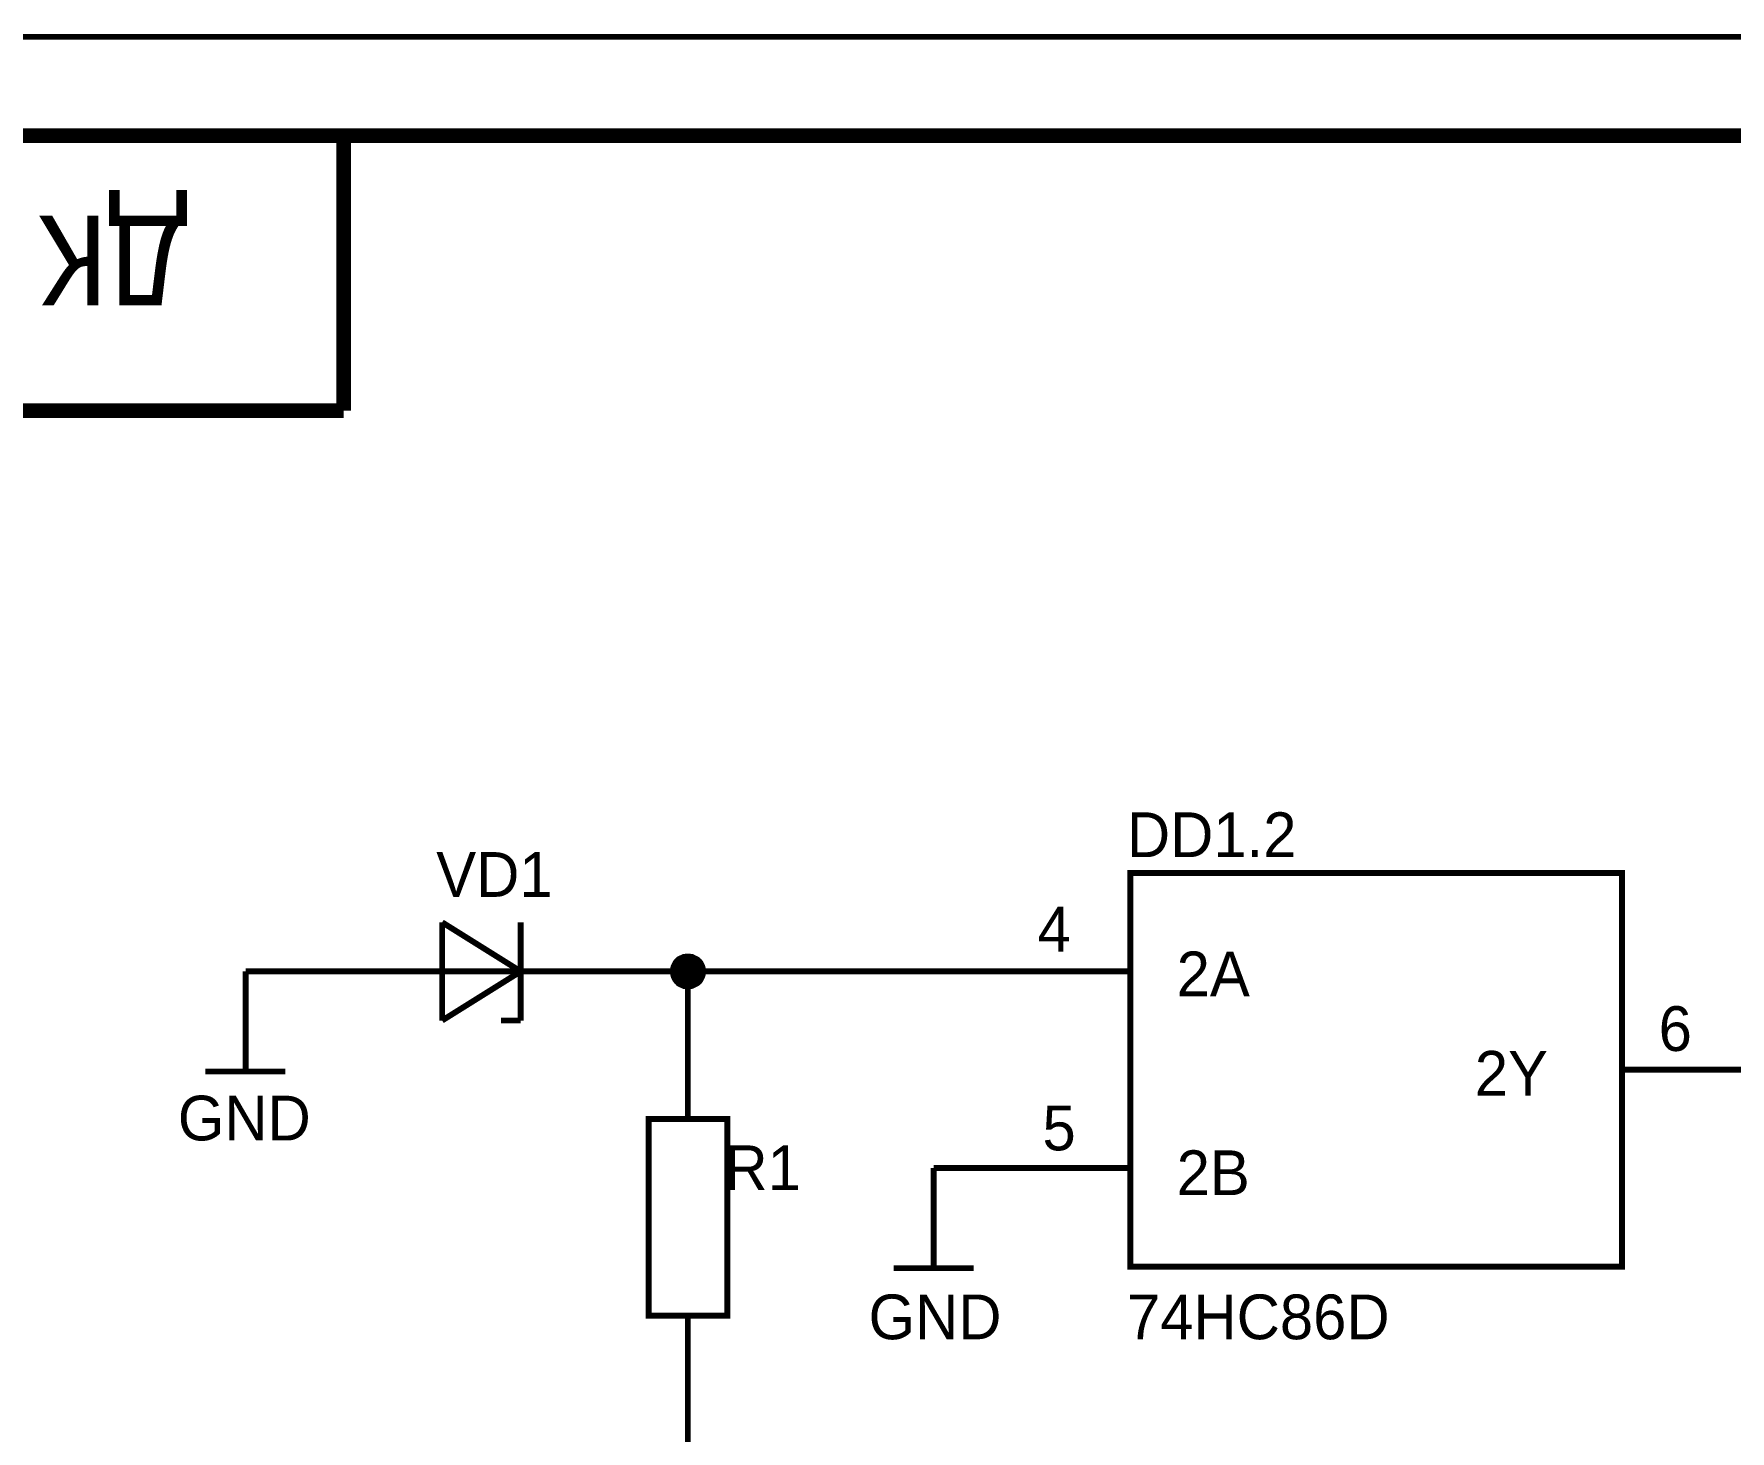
# Model space of a CAD drawing. Header units: millimetres. Extents: x 0 to 594, y 0 to 420.
# Drawn here: x 74.3 to 160.5, y 349.1 to 420.1 of the extents above; entities that cross this region are included whole.
import ezdxf

# ---------------------------------------------------------------- set-up
doc = ezdxf.new("R2010")
doc.units = ezdxf.units.MM
doc.layers.add('Sheet', color=255, linetype='Continuous')

msp = doc.modelspace()

# ---------------------------------------------------------------- linework, layer by layer
at = {"layer": 'Sheet'}
for points, const_width in [([(0.063, 420), (593.968, 420), (593.968, 0), (0.063, 0), (0.063, 420)], 0.3), ([(0.063, 420), (593.968, 420), (593.968, 0), (0.063, 0), (0.063, 420)], 0.3), ([(0.063, 420), (0.063, 0), (593.968, 0), (593.968, 420), (0.063, 420), (0.063, 420)], 0.0991), ([(0.063, 420), (0.063, 0), (593.968, 0), (593.968, 420), (0.063, 420), (0.063, 420)], 0.0991), ([(130.04, 377.498), (155.038, 377.498), (155.038, 357.486), (130.04, 357.486), (130.04, 377.498)], 0.3), ([(105.548, 364.989), (109.543, 364.989), (109.543, 354.991), (105.548, 354.991), (105.548, 364.989)], 0.3)]:
    msp.add_lwpolyline(points, close=True, dxfattribs=dict(at, const_width=const_width))
for points, const_width in [([(20.055, 414.977), (588.947, 414.977)], 0.749), ([(90.041, 401), (90.041, 414.993)], 0.749), ([(20.055, 401), (90.041, 401)], 0.749), ([(95.047, 374.986), (95.047, 369.995)], 0.3), ([(95.047, 374.986), (99.042, 372.491)], 0.3), ([(99.042, 374.986), (99.042, 369.995)], 0.3), ([(85.051, 372.491), (85.051, 367.405)], 0.3), ([(90.041, 372.491), (85.051, 372.491)], 0.3), ([(95.047, 372.491), (90.041, 372.491)], 0.3), ([(95.047, 372.491), (97.542, 372.491)], 0.3), ([(95.047, 369.995), (99.042, 372.491)], 0.3), ([(97.542, 372.491), (99.042, 372.491)], 0.3), ([(99.042, 372.491), (104.048, 372.491)], 0.3), ([(104.048, 372.491), (107.538, 372.491), (125.034, 372.491)], 0.3), ([(106.78, 372.491), (106.78, 372.538), (106.78, 372.57), (106.796, 372.602), (106.796, 372.649), (106.811, 372.681), (106.811, 372.712), (106.827, 372.759), (106.843, 372.791), (106.859, 372.823), (106.875, 372.854), (106.89, 372.886), (106.906, 372.917), (106.938, 372.949), (106.953, 372.981), (106.985, 372.996), (107.001, 373.028), (107.032, 373.06), (107.064, 373.075), (107.08, 373.107), (107.111, 373.123), (107.143, 373.139), (107.175, 373.154), (107.206, 373.17), (107.254, 373.186), (107.285, 373.202), (107.317, 373.218), (107.348, 373.233), (107.38, 373.233), (107.427, 373.233), (107.459, 373.249), (107.506, 373.249), (107.538, 373.249)], 0.3), ([(106.78, 372.491), (106.78, 372.538), (106.78, 372.57), (106.796, 372.602), (106.796, 372.649), (106.811, 372.681), (106.811, 372.712), (106.827, 372.759), (106.843, 372.791), (106.859, 372.823), (106.875, 372.854), (106.89, 372.886), (106.906, 372.917), (106.938, 372.949), (106.953, 372.981), (106.985, 372.996), (107.001, 373.028), (107.032, 373.06), (107.064, 373.075), (107.08, 373.107), (107.111, 373.123), (107.143, 373.139), (107.175, 373.154), (107.206, 373.17), (107.254, 373.186), (107.285, 373.202), (107.317, 373.218), (107.348, 373.233), (107.38, 373.233), (107.427, 373.233), (107.459, 373.249), (107.506, 373.249), (107.538, 373.249)], 0.3), ([(106.78, 372.491), (106.78, 372.538), (106.78, 372.57), (106.796, 372.602), (106.796, 372.649), (106.811, 372.681), (106.811, 372.712), (106.827, 372.759), (106.843, 372.791), (106.859, 372.823), (106.875, 372.854), (106.89, 372.886), (106.906, 372.917), (106.938, 372.949), (106.953, 372.981), (106.985, 372.996), (107.001, 373.028), (107.032, 373.06), (107.064, 373.075), (107.08, 373.107), (107.111, 373.123), (107.143, 373.139), (107.175, 373.154), (107.206, 373.17), (107.254, 373.186), (107.285, 373.202), (107.317, 373.218), (107.348, 373.233), (107.38, 373.233), (107.427, 373.233), (107.459, 373.249), (107.506, 373.249), (107.538, 373.249)], 0.3), ([(106.78, 372.491), (106.78, 372.538), (106.78, 372.57), (106.796, 372.602), (106.796, 372.649), (106.811, 372.681), (106.811, 372.712), (106.827, 372.759), (106.843, 372.791), (106.859, 372.823), (106.875, 372.854), (106.89, 372.886), (106.906, 372.917), (106.938, 372.949), (106.953, 372.981), (106.985, 372.996), (107.001, 373.028), (107.032, 373.06), (107.064, 373.075), (107.08, 373.107), (107.111, 373.123), (107.143, 373.139), (107.175, 373.154), (107.206, 373.17), (107.254, 373.186), (107.285, 373.202), (107.317, 373.218), (107.348, 373.233), (107.38, 373.233), (107.427, 373.233), (107.459, 373.249), (107.506, 373.249), (107.538, 373.249)], 0.3), ([(107.538, 371.733), (107.506, 371.733), (107.459, 371.733), (107.427, 371.749), (107.38, 371.749), (107.348, 371.749), (107.317, 371.764), (107.285, 371.78), (107.254, 371.796), (107.206, 371.812), (107.175, 371.828), (107.143, 371.843), (107.111, 371.859), (107.08, 371.875), (107.064, 371.907), (107.032, 371.922), (107.001, 371.954), (106.985, 371.986), (106.953, 372.001), (106.938, 372.033), (106.906, 372.065), (106.89, 372.096), (106.875, 372.128), (106.859, 372.159), (106.843, 372.191), (106.827, 372.222), (106.811, 372.27), (106.811, 372.301), (106.796, 372.333), (106.796, 372.38), (106.78, 372.412), (106.78, 372.444), (106.78, 372.491)], 0.3), ([(106.78, 372.491), (106.78, 372.491)], 0.3), ([(107.538, 371.733), (107.506, 371.733), (107.459, 371.733), (107.427, 371.749), (107.38, 371.749), (107.348, 371.749), (107.317, 371.764), (107.285, 371.78), (107.254, 371.796), (107.206, 371.812), (107.175, 371.828), (107.143, 371.843), (107.111, 371.859), (107.08, 371.875), (107.064, 371.907), (107.032, 371.922), (107.001, 371.954), (106.985, 371.986), (106.953, 372.001), (106.938, 372.033), (106.906, 372.065), (106.89, 372.096), (106.875, 372.128), (106.859, 372.159), (106.843, 372.191), (106.827, 372.222), (106.811, 372.27), (106.811, 372.301), (106.796, 372.333), (106.796, 372.38), (106.78, 372.412), (106.78, 372.444), (106.78, 372.491)], 0.3), ([(106.78, 372.491), (106.78, 372.491)], 0.3), ([(107.538, 371.733), (107.506, 371.733), (107.459, 371.733), (107.427, 371.749), (107.38, 371.749), (107.348, 371.749), (107.317, 371.764), (107.285, 371.78), (107.254, 371.796), (107.206, 371.812), (107.175, 371.828), (107.143, 371.843), (107.111, 371.859), (107.08, 371.875), (107.064, 371.907), (107.032, 371.922), (107.001, 371.954), (106.985, 371.986), (106.953, 372.001), (106.938, 372.033), (106.906, 372.065), (106.89, 372.096), (106.875, 372.128), (106.859, 372.159), (106.843, 372.191), (106.827, 372.222), (106.811, 372.27), (106.811, 372.301), (106.796, 372.333), (106.796, 372.38), (106.78, 372.412), (106.78, 372.444), (106.78, 372.491)], 0.3), ([(106.78, 372.491), (106.78, 372.491)], 0.3), ([(107.538, 371.733), (107.506, 371.733), (107.459, 371.733), (107.427, 371.749), (107.38, 371.749), (107.348, 371.749), (107.317, 371.764), (107.285, 371.78), (107.254, 371.796), (107.206, 371.812), (107.175, 371.828), (107.143, 371.843), (107.111, 371.859), (107.08, 371.875), (107.064, 371.907), (107.032, 371.922), (107.001, 371.954), (106.985, 371.986), (106.953, 372.001), (106.938, 372.033), (106.906, 372.065), (106.89, 372.096), (106.875, 372.128), (106.859, 372.159), (106.843, 372.191), (106.827, 372.222), (106.811, 372.27), (106.811, 372.301), (106.796, 372.333), (106.796, 372.38), (106.78, 372.412), (106.78, 372.444), (106.78, 372.491)], 0.3), ([(106.78, 372.491), (106.78, 372.491)], 0.3), ([(106.78, 372.491), (106.78, 372.538), (106.78, 372.57), (106.796, 372.602), (106.796, 372.649), (106.811, 372.681), (106.811, 372.712), (106.827, 372.759), (106.843, 372.791), (106.859, 372.823), (106.875, 372.854), (106.89, 372.886), (106.906, 372.917), (106.938, 372.949), (106.953, 372.981), (106.985, 372.996), (107.001, 373.028), (107.032, 373.06), (107.064, 373.075), (107.08, 373.107), (107.111, 373.123), (107.143, 373.139), (107.175, 373.154), (107.206, 373.17), (107.254, 373.186), (107.285, 373.202), (107.317, 373.218), (107.348, 373.233), (107.38, 373.233), (107.427, 373.233), (107.459, 373.249), (107.506, 373.249), (107.538, 373.249)], 0.0991), ([(106.78, 372.491), (106.78, 372.538), (106.78, 372.57), (106.796, 372.602), (106.796, 372.649), (106.811, 372.681), (106.811, 372.712), (106.827, 372.759), (106.843, 372.791), (106.859, 372.823), (106.875, 372.854), (106.89, 372.886), (106.906, 372.917), (106.938, 372.949), (106.953, 372.981), (106.985, 372.996), (107.001, 373.028), (107.032, 373.06), (107.064, 373.075), (107.08, 373.107), (107.111, 373.123), (107.143, 373.139), (107.175, 373.154), (107.206, 373.17), (107.254, 373.186), (107.285, 373.202), (107.317, 373.218), (107.348, 373.233), (107.38, 373.233), (107.427, 373.233), (107.459, 373.249), (107.506, 373.249), (107.538, 373.249)], 0.0991), ([(106.78, 372.491), (106.78, 372.538), (106.78, 372.57), (106.796, 372.602), (106.796, 372.649), (106.811, 372.681), (106.811, 372.712), (106.827, 372.759), (106.843, 372.791), (106.859, 372.823), (106.875, 372.854), (106.89, 372.886), (106.906, 372.917), (106.938, 372.949), (106.953, 372.981), (106.985, 372.996), (107.001, 373.028), (107.032, 373.06), (107.064, 373.075), (107.08, 373.107), (107.111, 373.123), (107.143, 373.139), (107.175, 373.154), (107.206, 373.17), (107.254, 373.186), (107.285, 373.202), (107.317, 373.218), (107.348, 373.233), (107.38, 373.233), (107.427, 373.233), (107.459, 373.249), (107.506, 373.249), (107.538, 373.249)], 0.0991), ([(106.78, 372.491), (106.78, 372.538), (106.78, 372.57), (106.796, 372.602), (106.796, 372.649), (106.811, 372.681), (106.811, 372.712), (106.827, 372.759), (106.843, 372.791), (106.859, 372.823), (106.875, 372.854), (106.89, 372.886), (106.906, 372.917), (106.938, 372.949), (106.953, 372.981), (106.985, 372.996), (107.001, 373.028), (107.032, 373.06), (107.064, 373.075), (107.08, 373.107), (107.111, 373.123), (107.143, 373.139), (107.175, 373.154), (107.206, 373.17), (107.254, 373.186), (107.285, 373.202), (107.317, 373.218), (107.348, 373.233), (107.38, 373.233), (107.427, 373.233), (107.459, 373.249), (107.506, 373.249), (107.538, 373.249)], 0.0991), ([(107.538, 373.249), (107.538, 373.249)], 0.3), ([(107.538, 373.249), (107.585, 373.249), (107.617, 373.249), (107.648, 373.233), (107.696, 373.233), (107.727, 373.233), (107.775, 373.218), (107.806, 373.202), (107.838, 373.186), (107.869, 373.17), (107.901, 373.154), (107.933, 373.139), (107.964, 373.123), (107.996, 373.107), (108.027, 373.075), (108.059, 373.06), (108.09, 373.028), (108.106, 372.996), (108.138, 372.981), (108.154, 372.949), (108.185, 372.917), (108.201, 372.886), (108.217, 372.854), (108.233, 372.823), (108.248, 372.791), (108.264, 372.759), (108.28, 372.712), (108.28, 372.681), (108.296, 372.649), (108.296, 372.602), (108.312, 372.57), (108.312, 372.538), (108.312, 372.491)], 0.3), ([(107.538, 373.249), (107.538, 373.249)], 0.3), ([(107.538, 373.249), (107.585, 373.249), (107.617, 373.249), (107.648, 373.233), (107.696, 373.233), (107.727, 373.233), (107.775, 373.218), (107.806, 373.202), (107.838, 373.186), (107.869, 373.17), (107.901, 373.154), (107.933, 373.139), (107.964, 373.123), (107.996, 373.107), (108.027, 373.075), (108.059, 373.06), (108.09, 373.028), (108.106, 372.996), (108.138, 372.981), (108.154, 372.949), (108.185, 372.917), (108.201, 372.886), (108.217, 372.854), (108.233, 372.823), (108.248, 372.791), (108.264, 372.759), (108.28, 372.712), (108.28, 372.681), (108.296, 372.649), (108.296, 372.602), (108.312, 372.57), (108.312, 372.538), (108.312, 372.491)], 0.3), ([(107.538, 373.249), (107.538, 373.249)], 0.3), ([(107.538, 373.249), (107.585, 373.249), (107.617, 373.249), (107.648, 373.233), (107.696, 373.233), (107.727, 373.233), (107.775, 373.218), (107.806, 373.202), (107.838, 373.186), (107.869, 373.17), (107.901, 373.154), (107.933, 373.139), (107.964, 373.123), (107.996, 373.107), (108.027, 373.075), (108.059, 373.06), (108.09, 373.028), (108.106, 372.996), (108.138, 372.981), (108.154, 372.949), (108.185, 372.917), (108.201, 372.886), (108.217, 372.854), (108.233, 372.823), (108.248, 372.791), (108.264, 372.759), (108.28, 372.712), (108.28, 372.681), (108.296, 372.649), (108.296, 372.602), (108.312, 372.57), (108.312, 372.538), (108.312, 372.491)], 0.3), ([(107.538, 373.249), (107.538, 373.249)], 0.3), ([(107.538, 373.249), (107.585, 373.249), (107.617, 373.249), (107.648, 373.233), (107.696, 373.233), (107.727, 373.233), (107.775, 373.218), (107.806, 373.202), (107.838, 373.186), (107.869, 373.17), (107.901, 373.154), (107.933, 373.139), (107.964, 373.123), (107.996, 373.107), (108.027, 373.075), (108.059, 373.06), (108.09, 373.028), (108.106, 372.996), (108.138, 372.981), (108.154, 372.949), (108.185, 372.917), (108.201, 372.886), (108.217, 372.854), (108.233, 372.823), (108.248, 372.791), (108.264, 372.759), (108.28, 372.712), (108.28, 372.681), (108.296, 372.649), (108.296, 372.602), (108.312, 372.57), (108.312, 372.538), (108.312, 372.491)], 0.3), ([(108.312, 372.491), (108.312, 372.444), (108.312, 372.412), (108.296, 372.38), (108.296, 372.333), (108.28, 372.301), (108.28, 372.27), (108.264, 372.222), (108.248, 372.191), (108.233, 372.159), (108.217, 372.128), (108.201, 372.096), (108.185, 372.065), (108.154, 372.033), (108.138, 372.001), (108.106, 371.986), (108.09, 371.954), (108.059, 371.922), (108.027, 371.907), (107.996, 371.875), (107.964, 371.859), (107.933, 371.843), (107.901, 371.828), (107.869, 371.812), (107.838, 371.796), (107.806, 371.78), (107.775, 371.764), (107.727, 371.749), (107.696, 371.749), (107.648, 371.749), (107.617, 371.733), (107.585, 371.733), (107.538, 371.733)], 0.3), ([(107.538, 369.995), (107.538, 372.491)], 0.3), ([(108.312, 372.491), (108.312, 372.444), (108.312, 372.412), (108.296, 372.38), (108.296, 372.333), (108.28, 372.301), (108.28, 372.27), (108.264, 372.222), (108.248, 372.191), (108.233, 372.159), (108.217, 372.128), (108.201, 372.096), (108.185, 372.065), (108.154, 372.033), (108.138, 372.001), (108.106, 371.986), (108.09, 371.954), (108.059, 371.922), (108.027, 371.907), (107.996, 371.875), (107.964, 371.859), (107.933, 371.843), (107.901, 371.828), (107.869, 371.812), (107.838, 371.796), (107.806, 371.78), (107.775, 371.764), (107.727, 371.749), (107.696, 371.749), (107.648, 371.749), (107.617, 371.733), (107.585, 371.733), (107.538, 371.733)], 0.3), ([(108.312, 372.491), (108.312, 372.444), (108.312, 372.412), (108.296, 372.38), (108.296, 372.333), (108.28, 372.301), (108.28, 372.27), (108.264, 372.222), (108.248, 372.191), (108.233, 372.159), (108.217, 372.128), (108.201, 372.096), (108.185, 372.065), (108.154, 372.033), (108.138, 372.001), (108.106, 371.986), (108.09, 371.954), (108.059, 371.922), (108.027, 371.907), (107.996, 371.875), (107.964, 371.859), (107.933, 371.843), (107.901, 371.828), (107.869, 371.812), (107.838, 371.796), (107.806, 371.78), (107.775, 371.764), (107.727, 371.749), (107.696, 371.749), (107.648, 371.749), (107.617, 371.733), (107.585, 371.733), (107.538, 371.733)], 0.3), ([(108.312, 372.491), (108.312, 372.444), (108.312, 372.412), (108.296, 372.38), (108.296, 372.333), (108.28, 372.301), (108.28, 372.27), (108.264, 372.222), (108.248, 372.191), (108.233, 372.159), (108.217, 372.128), (108.201, 372.096), (108.185, 372.065), (108.154, 372.033), (108.138, 372.001), (108.106, 371.986), (108.09, 371.954), (108.059, 371.922), (108.027, 371.907), (107.996, 371.875), (107.964, 371.859), (107.933, 371.843), (107.901, 371.828), (107.869, 371.812), (107.838, 371.796), (107.806, 371.78), (107.775, 371.764), (107.727, 371.749), (107.696, 371.749), (107.648, 371.749), (107.617, 371.733), (107.585, 371.733), (107.538, 371.733)], 0.3), ([(107.538, 373.249), (107.538, 373.249)], 0.0991), ([(107.538, 373.249), (107.585, 373.249), (107.617, 373.249), (107.648, 373.233), (107.696, 373.233), (107.727, 373.233), (107.775, 373.218), (107.806, 373.202), (107.838, 373.186), (107.869, 373.17), (107.901, 373.154), (107.933, 373.139), (107.964, 373.123), (107.996, 373.107), (108.027, 373.075), (108.059, 373.06), (108.09, 373.028), (108.106, 372.996), (108.138, 372.981), (108.154, 372.949), (108.185, 372.917), (108.201, 372.886), (108.217, 372.854), (108.233, 372.823), (108.248, 372.791), (108.264, 372.759), (108.28, 372.712), (108.28, 372.681), (108.296, 372.649), (108.296, 372.602), (108.312, 372.57), (108.312, 372.538), (108.312, 372.491)], 0.0991), ([(107.538, 373.249), (107.538, 373.249)], 0.0991), ([(107.538, 373.249), (107.585, 373.249), (107.617, 373.249), (107.648, 373.233), (107.696, 373.233), (107.727, 373.233), (107.775, 373.218), (107.806, 373.202), (107.838, 373.186), (107.869, 373.17), (107.901, 373.154), (107.933, 373.139), (107.964, 373.123), (107.996, 373.107), (108.027, 373.075), (108.059, 373.06), (108.09, 373.028), (108.106, 372.996), (108.138, 372.981), (108.154, 372.949), (108.185, 372.917), (108.201, 372.886), (108.217, 372.854), (108.233, 372.823), (108.248, 372.791), (108.264, 372.759), (108.28, 372.712), (108.28, 372.681), (108.296, 372.649), (108.296, 372.602), (108.312, 372.57), (108.312, 372.538), (108.312, 372.491)], 0.0991), ([(107.538, 373.249), (107.538, 373.249)], 0.0991), ([(107.538, 373.249), (107.585, 373.249), (107.617, 373.249), (107.648, 373.233), (107.696, 373.233), (107.727, 373.233), (107.775, 373.218), (107.806, 373.202), (107.838, 373.186), (107.869, 373.17), (107.901, 373.154), (107.933, 373.139), (107.964, 373.123), (107.996, 373.107), (108.027, 373.075), (108.059, 373.06), (108.09, 373.028), (108.106, 372.996), (108.138, 372.981), (108.154, 372.949), (108.185, 372.917), (108.201, 372.886), (108.217, 372.854), (108.233, 372.823), (108.248, 372.791), (108.264, 372.759), (108.28, 372.712), (108.28, 372.681), (108.296, 372.649), (108.296, 372.602), (108.312, 372.57), (108.312, 372.538), (108.312, 372.491)], 0.0991), ([(107.538, 373.249), (107.538, 373.249)], 0.0991), ([(107.538, 373.249), (107.585, 373.249), (107.617, 373.249), (107.648, 373.233), (107.696, 373.233), (107.727, 373.233), (107.775, 373.218), (107.806, 373.202), (107.838, 373.186), (107.869, 373.17), (107.901, 373.154), (107.933, 373.139), (107.964, 373.123), (107.996, 373.107), (108.027, 373.075), (108.059, 373.06), (108.09, 373.028), (108.106, 372.996), (108.138, 372.981), (108.154, 372.949), (108.185, 372.917), (108.201, 372.886), (108.217, 372.854), (108.233, 372.823), (108.248, 372.791), (108.264, 372.759), (108.28, 372.712), (108.28, 372.681), (108.296, 372.649), (108.296, 372.602), (108.312, 372.57), (108.312, 372.538), (108.312, 372.491)], 0.0991), ([(108.312, 372.491), (108.312, 372.491), (108.312, 372.491), (108.312, 372.491), (108.312, 372.491), (108.312, 372.491), (108.312, 372.491), (108.312, 372.491), (108.312, 372.491), (108.312, 372.491), (108.312, 372.491), (108.312, 372.491), (108.312, 372.491), (108.312, 372.491), (108.312, 372.491), (108.312, 372.491), (108.312, 372.491), (108.312, 372.491), (108.312, 372.491), (108.312, 372.491), (108.312, 372.491), (108.312, 372.491), (108.312, 372.491), (108.312, 372.491), (108.312, 372.491), (108.312, 372.491), (108.312, 372.491), (108.312, 372.491), (108.312, 372.491), (108.312, 372.491), (108.312, 372.491), (108.312, 372.491), (108.312, 372.491)], 0.3), ([(108.312, 372.491), (108.312, 372.491)], 0.3), ([(108.312, 372.491), (108.312, 372.491), (108.312, 372.491), (108.312, 372.491), (108.312, 372.491), (108.312, 372.491), (108.312, 372.491), (108.312, 372.491), (108.312, 372.491), (108.312, 372.491), (108.312, 372.491), (108.312, 372.491), (108.312, 372.491), (108.312, 372.491), (108.312, 372.491), (108.312, 372.491), (108.312, 372.491), (108.312, 372.491), (108.312, 372.491), (108.312, 372.491), (108.312, 372.491), (108.312, 372.491), (108.312, 372.491), (108.312, 372.491), (108.312, 372.491), (108.312, 372.491), (108.312, 372.491), (108.312, 372.491), (108.312, 372.491), (108.312, 372.491), (108.312, 372.491), (108.312, 372.491), (108.312, 372.491)], 0.3), ([(108.312, 372.491), (108.312, 372.491)], 0.3), ([(108.312, 372.491), (108.312, 372.491), (108.312, 372.491), (108.312, 372.491), (108.312, 372.491), (108.312, 372.491), (108.312, 372.491), (108.312, 372.491), (108.312, 372.491), (108.312, 372.491), (108.312, 372.491), (108.312, 372.491), (108.312, 372.491), (108.312, 372.491), (108.312, 372.491), (108.312, 372.491), (108.312, 372.491), (108.312, 372.491), (108.312, 372.491), (108.312, 372.491), (108.312, 372.491), (108.312, 372.491), (108.312, 372.491), (108.312, 372.491), (108.312, 372.491), (108.312, 372.491), (108.312, 372.491), (108.312, 372.491), (108.312, 372.491), (108.312, 372.491), (108.312, 372.491), (108.312, 372.491), (108.312, 372.491)], 0.3), ([(108.312, 372.491), (108.312, 372.491)], 0.3), ([(108.312, 372.491), (108.312, 372.491), (108.312, 372.491), (108.312, 372.491), (108.312, 372.491), (108.312, 372.491), (108.312, 372.491), (108.312, 372.491), (108.312, 372.491), (108.312, 372.491), (108.312, 372.491), (108.312, 372.491), (108.312, 372.491), (108.312, 372.491), (108.312, 372.491), (108.312, 372.491), (108.312, 372.491), (108.312, 372.491), (108.312, 372.491), (108.312, 372.491), (108.312, 372.491), (108.312, 372.491), (108.312, 372.491), (108.312, 372.491), (108.312, 372.491), (108.312, 372.491), (108.312, 372.491), (108.312, 372.491), (108.312, 372.491), (108.312, 372.491), (108.312, 372.491), (108.312, 372.491), (108.312, 372.491)], 0.3), ([(108.312, 372.491), (108.312, 372.491)], 0.3), ([(130.04, 372.491), (125.034, 372.491)], 0.3), ([(107.538, 371.733), (107.506, 371.733), (107.459, 371.733), (107.427, 371.749), (107.38, 371.749), (107.348, 371.749), (107.317, 371.764), (107.285, 371.78), (107.254, 371.796), (107.206, 371.812), (107.175, 371.828), (107.143, 371.843), (107.111, 371.859), (107.08, 371.875), (107.064, 371.907), (107.032, 371.922), (107.001, 371.954), (106.985, 371.986), (106.953, 372.001), (106.938, 372.033), (106.906, 372.065), (106.89, 372.096), (106.875, 372.128), (106.859, 372.159), (106.843, 372.191), (106.827, 372.222), (106.811, 372.27), (106.811, 372.301), (106.796, 372.333), (106.796, 372.38), (106.78, 372.412), (106.78, 372.444), (106.78, 372.491)], 0.0991), ([(106.78, 372.491), (106.78, 372.491)], 0.0991), ([(107.538, 371.733), (107.506, 371.733), (107.459, 371.733), (107.427, 371.749), (107.38, 371.749), (107.348, 371.749), (107.317, 371.764), (107.285, 371.78), (107.254, 371.796), (107.206, 371.812), (107.175, 371.828), (107.143, 371.843), (107.111, 371.859), (107.08, 371.875), (107.064, 371.907), (107.032, 371.922), (107.001, 371.954), (106.985, 371.986), (106.953, 372.001), (106.938, 372.033), (106.906, 372.065), (106.89, 372.096), (106.875, 372.128), (106.859, 372.159), (106.843, 372.191), (106.827, 372.222), (106.811, 372.27), (106.811, 372.301), (106.796, 372.333), (106.796, 372.38), (106.78, 372.412), (106.78, 372.444), (106.78, 372.491)], 0.0991), ([(106.78, 372.491), (106.78, 372.491)], 0.0991), ([(107.538, 371.733), (107.506, 371.733), (107.459, 371.733), (107.427, 371.749), (107.38, 371.749), (107.348, 371.749), (107.317, 371.764), (107.285, 371.78), (107.254, 371.796), (107.206, 371.812), (107.175, 371.828), (107.143, 371.843), (107.111, 371.859), (107.08, 371.875), (107.064, 371.907), (107.032, 371.922), (107.001, 371.954), (106.985, 371.986), (106.953, 372.001), (106.938, 372.033), (106.906, 372.065), (106.89, 372.096), (106.875, 372.128), (106.859, 372.159), (106.843, 372.191), (106.827, 372.222), (106.811, 372.27), (106.811, 372.301), (106.796, 372.333), (106.796, 372.38), (106.78, 372.412), (106.78, 372.444), (106.78, 372.491)], 0.0991), ([(106.78, 372.491), (106.78, 372.491)], 0.0991), ([(107.538, 371.733), (107.506, 371.733), (107.459, 371.733), (107.427, 371.749), (107.38, 371.749), (107.348, 371.749), (107.317, 371.764), (107.285, 371.78), (107.254, 371.796), (107.206, 371.812), (107.175, 371.828), (107.143, 371.843), (107.111, 371.859), (107.08, 371.875), (107.064, 371.907), (107.032, 371.922), (107.001, 371.954), (106.985, 371.986), (106.953, 372.001), (106.938, 372.033), (106.906, 372.065), (106.89, 372.096), (106.875, 372.128), (106.859, 372.159), (106.843, 372.191), (106.827, 372.222), (106.811, 372.27), (106.811, 372.301), (106.796, 372.333), (106.796, 372.38), (106.78, 372.412), (106.78, 372.444), (106.78, 372.491)], 0.0991), ([(106.78, 372.491), (106.78, 372.491)], 0.0991), ([(108.312, 372.491), (108.312, 372.444), (108.312, 372.412), (108.296, 372.38), (108.296, 372.333), (108.28, 372.301), (108.28, 372.27), (108.264, 372.222), (108.248, 372.191), (108.233, 372.159), (108.217, 372.128), (108.201, 372.096), (108.185, 372.065), (108.154, 372.033), (108.138, 372.001), (108.106, 371.986), (108.09, 371.954), (108.059, 371.922), (108.027, 371.907), (107.996, 371.875), (107.964, 371.859), (107.933, 371.843), (107.901, 371.828), (107.869, 371.812), (107.838, 371.796), (107.806, 371.78), (107.775, 371.764), (107.727, 371.749), (107.696, 371.749), (107.648, 371.749), (107.617, 371.733), (107.585, 371.733), (107.538, 371.733)], 0.0991), ([(108.312, 372.491), (108.312, 372.444), (108.312, 372.412), (108.296, 372.38), (108.296, 372.333), (108.28, 372.301), (108.28, 372.27), (108.264, 372.222), (108.248, 372.191), (108.233, 372.159), (108.217, 372.128), (108.201, 372.096), (108.185, 372.065), (108.154, 372.033), (108.138, 372.001), (108.106, 371.986), (108.09, 371.954), (108.059, 371.922), (108.027, 371.907), (107.996, 371.875), (107.964, 371.859), (107.933, 371.843), (107.901, 371.828), (107.869, 371.812), (107.838, 371.796), (107.806, 371.78), (107.775, 371.764), (107.727, 371.749), (107.696, 371.749), (107.648, 371.749), (107.617, 371.733), (107.585, 371.733), (107.538, 371.733)], 0.0991), ([(108.312, 372.491), (108.312, 372.444), (108.312, 372.412), (108.296, 372.38), (108.296, 372.333), (108.28, 372.301), (108.28, 372.27), (108.264, 372.222), (108.248, 372.191), (108.233, 372.159), (108.217, 372.128), (108.201, 372.096), (108.185, 372.065), (108.154, 372.033), (108.138, 372.001), (108.106, 371.986), (108.09, 371.954), (108.059, 371.922), (108.027, 371.907), (107.996, 371.875), (107.964, 371.859), (107.933, 371.843), (107.901, 371.828), (107.869, 371.812), (107.838, 371.796), (107.806, 371.78), (107.775, 371.764), (107.727, 371.749), (107.696, 371.749), (107.648, 371.749), (107.617, 371.733), (107.585, 371.733), (107.538, 371.733)], 0.0991), ([(108.312, 372.491), (108.312, 372.444), (108.312, 372.412), (108.296, 372.38), (108.296, 372.333), (108.28, 372.301), (108.28, 372.27), (108.264, 372.222), (108.248, 372.191), (108.233, 372.159), (108.217, 372.128), (108.201, 372.096), (108.185, 372.065), (108.154, 372.033), (108.138, 372.001), (108.106, 371.986), (108.09, 371.954), (108.059, 371.922), (108.027, 371.907), (107.996, 371.875), (107.964, 371.859), (107.933, 371.843), (107.901, 371.828), (107.869, 371.812), (107.838, 371.796), (107.806, 371.78), (107.775, 371.764), (107.727, 371.749), (107.696, 371.749), (107.648, 371.749), (107.617, 371.733), (107.585, 371.733), (107.538, 371.733)], 0.0991), ([(108.312, 372.491), (108.312, 372.491), (108.312, 372.491), (108.312, 372.491), (108.312, 372.491), (108.312, 372.491), (108.312, 372.491), (108.312, 372.491), (108.312, 372.491), (108.312, 372.491), (108.312, 372.491), (108.312, 372.491), (108.312, 372.491), (108.312, 372.491), (108.312, 372.491), (108.312, 372.491), (108.312, 372.491), (108.312, 372.491), (108.312, 372.491), (108.312, 372.491), (108.312, 372.491), (108.312, 372.491), (108.312, 372.491), (108.312, 372.491), (108.312, 372.491), (108.312, 372.491), (108.312, 372.491), (108.312, 372.491), (108.312, 372.491), (108.312, 372.491), (108.312, 372.491), (108.312, 372.491), (108.312, 372.491)], 0.0991), ([(108.312, 372.491), (108.312, 372.491)], 0.0991), ([(108.312, 372.491), (108.312, 372.491), (108.312, 372.491), (108.312, 372.491), (108.312, 372.491), (108.312, 372.491), (108.312, 372.491), (108.312, 372.491), (108.312, 372.491), (108.312, 372.491), (108.312, 372.491), (108.312, 372.491), (108.312, 372.491), (108.312, 372.491), (108.312, 372.491), (108.312, 372.491), (108.312, 372.491), (108.312, 372.491), (108.312, 372.491), (108.312, 372.491), (108.312, 372.491), (108.312, 372.491), (108.312, 372.491), (108.312, 372.491), (108.312, 372.491), (108.312, 372.491), (108.312, 372.491), (108.312, 372.491), (108.312, 372.491), (108.312, 372.491), (108.312, 372.491), (108.312, 372.491), (108.312, 372.491)], 0.0991), ([(108.312, 372.491), (108.312, 372.491)], 0.0991), ([(108.312, 372.491), (108.312, 372.491), (108.312, 372.491), (108.312, 372.491), (108.312, 372.491), (108.312, 372.491), (108.312, 372.491), (108.312, 372.491), (108.312, 372.491), (108.312, 372.491), (108.312, 372.491), (108.312, 372.491), (108.312, 372.491), (108.312, 372.491), (108.312, 372.491), (108.312, 372.491), (108.312, 372.491), (108.312, 372.491), (108.312, 372.491), (108.312, 372.491), (108.312, 372.491), (108.312, 372.491), (108.312, 372.491), (108.312, 372.491), (108.312, 372.491), (108.312, 372.491), (108.312, 372.491), (108.312, 372.491), (108.312, 372.491), (108.312, 372.491), (108.312, 372.491), (108.312, 372.491), (108.312, 372.491)], 0.0991), ([(108.312, 372.491), (108.312, 372.491)], 0.0991), ([(108.312, 372.491), (108.312, 372.491), (108.312, 372.491), (108.312, 372.491), (108.312, 372.491), (108.312, 372.491), (108.312, 372.491), (108.312, 372.491), (108.312, 372.491), (108.312, 372.491), (108.312, 372.491), (108.312, 372.491), (108.312, 372.491), (108.312, 372.491), (108.312, 372.491), (108.312, 372.491), (108.312, 372.491), (108.312, 372.491), (108.312, 372.491), (108.312, 372.491), (108.312, 372.491), (108.312, 372.491), (108.312, 372.491), (108.312, 372.491), (108.312, 372.491), (108.312, 372.491), (108.312, 372.491), (108.312, 372.491), (108.312, 372.491), (108.312, 372.491), (108.312, 372.491), (108.312, 372.491), (108.312, 372.491)], 0.0991), ([(108.312, 372.491), (108.312, 372.491)], 0.0991), ([(99.042, 369.995), (98.047, 369.995)], 0.3), ([(107.538, 364.989), (107.538, 369.995)], 0.3), ([(83.014, 367.405), (87.072, 367.405)], 0.3), ([(155.038, 367.5), (160.028, 367.5)], 0.3), ([(160.028, 367.5), (165.033, 367.5), (165.033, 364.989)], 0.3), ([(120.044, 362.493), (120.044, 357.407)], 0.3), ([(125.034, 362.493), (120.044, 362.493)], 0.3), ([(130.04, 362.493), (125.034, 362.493)], 0.3), ([(118.007, 357.407), (122.066, 357.407)], 0.3), ([(107.538, 354.991), (107.538, 350)], 0.3), ([(107.538, 350), (107.538, 347.489), (107.538, 337.491), (107.538, 329.989)], 0.3)]:
    msp.add_lwpolyline(points, dxfattribs=dict(at, const_width=const_width))
at = {"layer": 'Sheet', "const_width": 0.762}
msp.add_lwpolyline([(107.119, 372.5, 1), (107.881, 372.5, 1)], format="xyb", close=True, dxfattribs=at)

# ---------------------------------------------------------------- texts
at = {"layer": 'Sheet'}
for s, p in [('Д', (82.114, 410.903)), ('К', (78.071, 410.903))]:
    msp.add_text(s, height=4.549, rotation=180, dxfattribs=at).set_placement(p)
for s, height, p in [('DD1.2', 2.2744, (129.866, 378.303)), ('VD1', 2.2744, (94.747, 376.282)), ('4', 2.274, (125.319, 373.502)), ('2A', 2.2744, (132.393, 371.227)), ('6', 2.274, (156.901, 368.448)), ('2Y', 2.2744, (147.553, 366.173)), ('GND', 2.2744, (81.609, 363.899)), ('5', 2.274, (125.571, 363.394)), ('R1', 2.2744, (109.401, 361.372)), ('2B', 2.2744, (132.393, 361.119)), ('GND', 2.2744, (116.728, 353.791)), ('74HC86D', 2.2744, (129.866, 353.791))]:
    msp.add_text(s, height=height, dxfattribs=at).set_placement(p)

doc.saveas('drawing.dxf')
